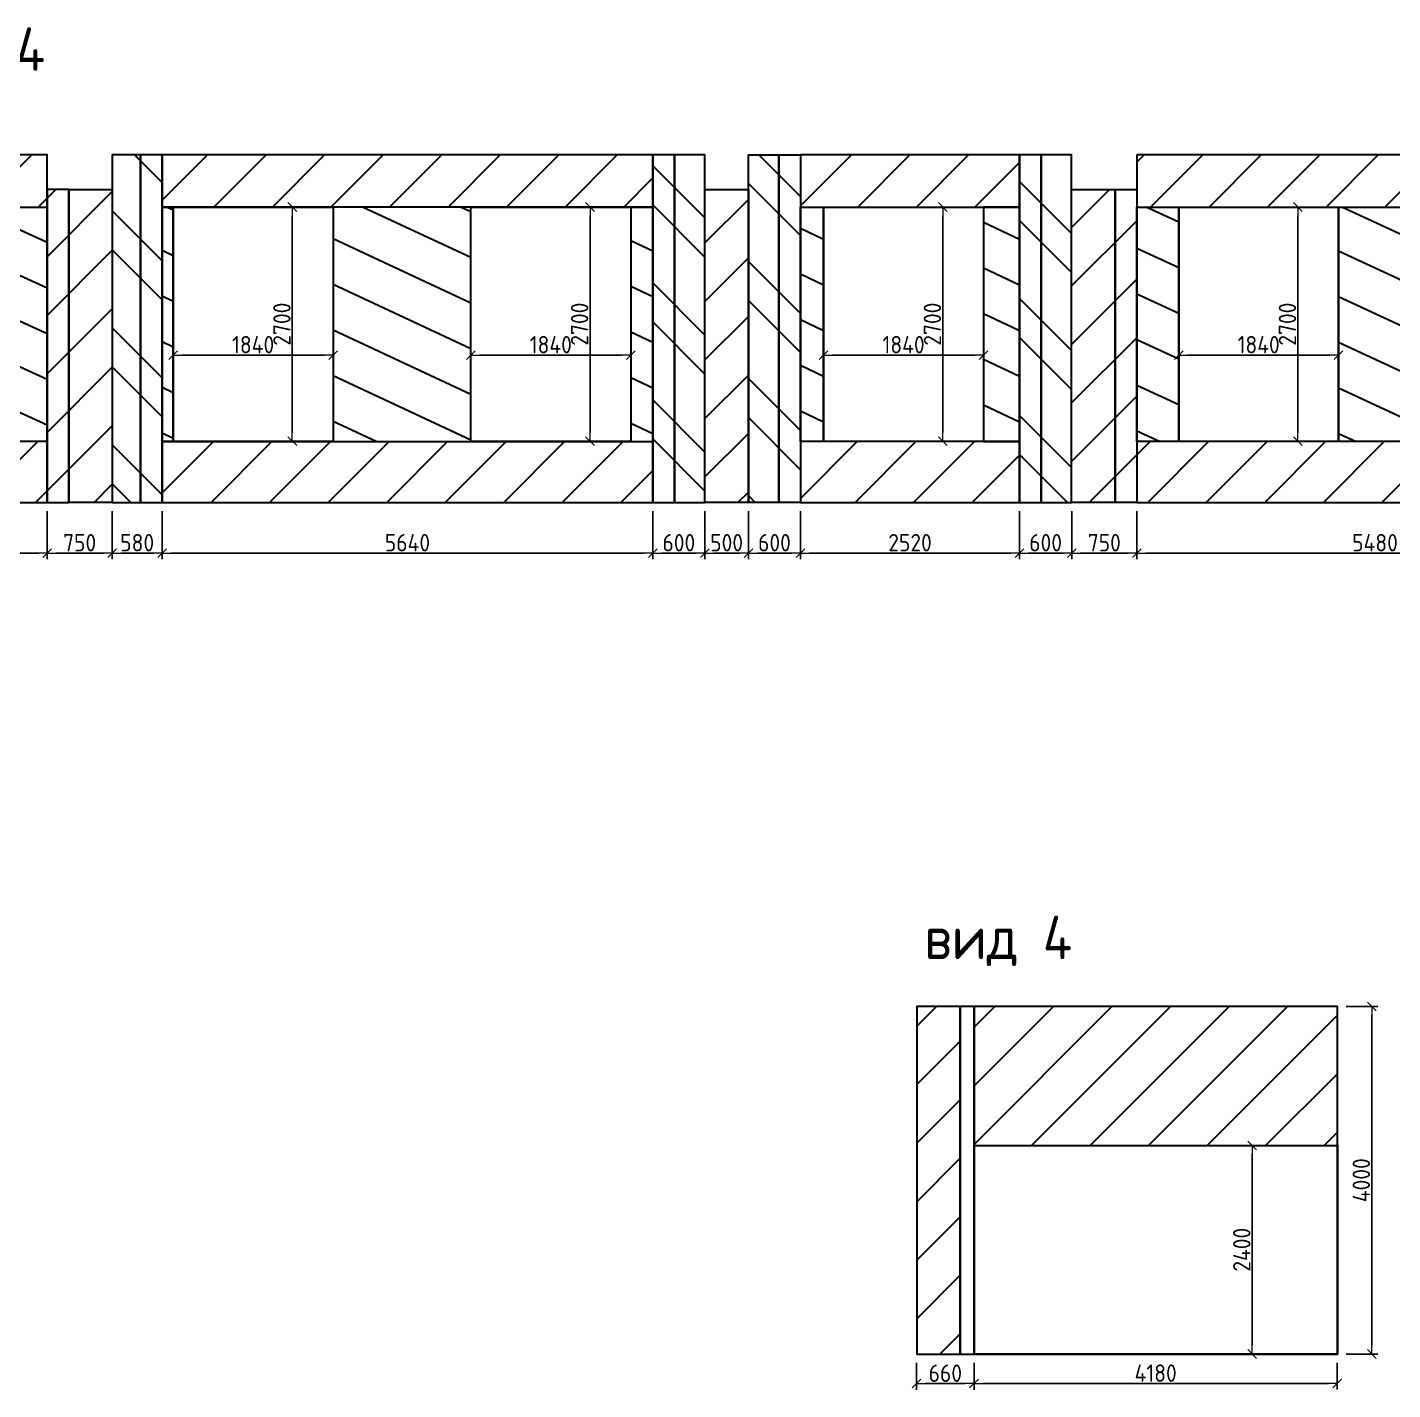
# Model space of a CAD drawing. Header units: millimetres. Extents: x -213536 to 1564669, y 70501 to 942238.
# Drawn here: x -38022 to -22313, y 116874 to 132552 of the extents above; entities that cross this region are included whole.
import ezdxf

# ---------------------------------------------------------------- set-up
doc = ezdxf.new("R2010")
doc.units = ezdxf.units.MM
doc.layers.add('1) мет уголки', color=6, linetype='Continuous')
doc.layers.add('1) серпянка', color=2, linetype='Continuous')
doc.layers.add('Основные линии', color=7, linetype='Continuous', lineweight=30)
doc.layers.add('Размеры', color=7, linetype='Continuous', lineweight=15)
doc.styles.add('СПДС', font='isocpeur.ttf', dxfattribs={"width": 0.9})
doc.dimstyles.new('Размера А3', dxfattribs={"dimtxt": 200, "dimasz": 100, "dimexe": 70, "dimexo": 100, "dimgap": 20, "dimtad": 1, "dimdec": 0, "dimrnd": 10, "dimzin": 0, "dimdsep": 46, "dimtxsty": 'СПДС', "dimblk": 'ARROWHEAD_6', "dimcen": 1, "dimclrd": 256, "dimclre": 256, "dimclrt": 256, "dimazin": 0, "dimtfac": 1, "dimtdec": 0, "dimtmove": 2, "dimatfit": 3, "dimfxl": 1, "dimtolj": 1, "dimtzin": 0, "dimarcsym": 0})

# ---------------------------------------------------------------- blocks, each defined once
blk = doc.blocks.new('ARROWHEAD_6')
at = {"color": 0, "linetype": 'Continuous'}
for p, q in [((0, 0), (-1, 0)), ((-0.5, -0.5), (0.5, 0.5))]:
    blk.add_line(p, q, dxfattribs=at)
blk = doc.blocks.new('*D813')
at = {"layer": 'Defpoints', "color": 0, "lineweight": 30, "transparency": 16777216}
for p in [(-34504, 128780), (-36344, 128311), (-34504, 128311)]:
    blk.add_point(p, dxfattribs=at)
at = {"layer": 'Размеры', "lineweight": -2, "transparency": 16777216}
for p, q in [((-36344, 128411), (-36344, 128850)), ((-34504, 128411), (-34504, 128850)), ((-36244, 128780), (-34604, 128780))]:
    blk.add_line(p, q, dxfattribs=at)
at = {"layer": 'Размеры', "lineweight": -2, "transparency": 16777216, "xscale": 100, "yscale": 100, "zscale": 100, "rotation": 180}
blk.add_blockref('ARROWHEAD_6', (-36344, 128780), dxfattribs=at)
at = {"layer": 'Размеры', "lineweight": -2, "transparency": 16777216, "xscale": 100, "yscale": 100, "zscale": 100}
blk.add_blockref('ARROWHEAD_6', (-34504, 128780), dxfattribs=at)
at = {"layer": 'Размеры', "lineweight": 25, "transparency": 16777216, "insert": (-35424, 128900), "char_height": 200, "attachment_point": 5, "style": 'СПДС'}
blk.add_mtext('\\A1;1840', dxfattribs=at)
blk = doc.blocks.new('*D812')
at = {"layer": 'Defpoints', "color": 0, "lineweight": 30, "transparency": 16777216}
for p in [(-34973, 130484), (-34504, 130484), (-34504, 127788)]:
    blk.add_point(p, dxfattribs=at)
at = {"layer": 'Размеры', "lineweight": -2, "transparency": 16777216}
for p, q in [((-34604, 130484), (-35043, 130484)), ((-34973, 127888), (-34973, 130384)), ((-34604, 127788), (-35043, 127788))]:
    blk.add_line(p, q, dxfattribs=at)
at = {"layer": 'Размеры', "lineweight": -2, "transparency": 16777216, "xscale": 100, "yscale": 100, "zscale": 100}
for p, rotation in [((-34973, 130484), 90), ((-34973, 127788), 270)]:
    blk.add_blockref('ARROWHEAD_6', p, dxfattribs=dict(at, rotation=rotation))
at = {"layer": 'Размеры', "lineweight": 25, "transparency": 16777216, "insert": (-35093, 129136), "char_height": 200, "attachment_point": 5, "rotation": 90, "style": 'СПДС'}
blk.add_mtext('\\A1;2700', dxfattribs=at)
blk = doc.blocks.new('*D815')
at = {"layer": 'Defpoints', "color": 0, "lineweight": 30, "transparency": 16777216}
for p in [(-31079, 128780), (-32919, 128311), (-31079, 128311)]:
    blk.add_point(p, dxfattribs=at)
at = {"layer": 'Размеры', "lineweight": -2, "transparency": 16777216}
for p, q in [((-32919, 128411), (-32919, 128850)), ((-31079, 128411), (-31079, 128850)), ((-32819, 128780), (-31179, 128780))]:
    blk.add_line(p, q, dxfattribs=at)
at = {"layer": 'Размеры', "lineweight": -2, "transparency": 16777216, "xscale": 100, "yscale": 100, "zscale": 100, "rotation": 180}
blk.add_blockref('ARROWHEAD_6', (-32919, 128780), dxfattribs=at)
at = {"layer": 'Размеры', "lineweight": -2, "transparency": 16777216, "xscale": 100, "yscale": 100, "zscale": 100}
blk.add_blockref('ARROWHEAD_6', (-31079, 128780), dxfattribs=at)
at = {"layer": 'Размеры', "lineweight": 25, "transparency": 16777216, "insert": (-31999, 128900), "char_height": 200, "attachment_point": 5, "style": 'СПДС'}
blk.add_mtext('\\A1;1840', dxfattribs=at)
blk = doc.blocks.new('*D814')
at = {"layer": 'Defpoints', "color": 0, "lineweight": 30, "transparency": 16777216}
for p in [(-31548, 130484), (-31079, 130484), (-31079, 127788)]:
    blk.add_point(p, dxfattribs=at)
at = {"layer": 'Размеры', "lineweight": -2, "transparency": 16777216}
for p, q in [((-31179, 130484), (-31618, 130484)), ((-31548, 127888), (-31548, 130384)), ((-31179, 127788), (-31618, 127788))]:
    blk.add_line(p, q, dxfattribs=at)
at = {"layer": 'Размеры', "lineweight": -2, "transparency": 16777216, "xscale": 100, "yscale": 100, "zscale": 100}
for p, rotation in [((-31548, 130484), 90), ((-31548, 127788), 270)]:
    blk.add_blockref('ARROWHEAD_6', p, dxfattribs=dict(at, rotation=rotation))
at = {"layer": 'Размеры', "lineweight": 25, "transparency": 16777216, "insert": (-31668, 129136), "char_height": 200, "attachment_point": 5, "rotation": 90, "style": 'СПДС'}
blk.add_mtext('\\A1;2700', dxfattribs=at)
blk = doc.blocks.new('*D817')
at = {"layer": 'Defpoints', "color": 0, "lineweight": 30, "transparency": 16777216}
for p in [(-27020, 128780), (-28860, 128311), (-27020, 128311)]:
    blk.add_point(p, dxfattribs=at)
at = {"layer": 'Размеры', "lineweight": -2, "transparency": 16777216}
for p, q in [((-28860, 128411), (-28860, 128850)), ((-27020, 128411), (-27020, 128850)), ((-28760, 128780), (-27120, 128780))]:
    blk.add_line(p, q, dxfattribs=at)
at = {"layer": 'Размеры', "lineweight": -2, "transparency": 16777216, "xscale": 100, "yscale": 100, "zscale": 100, "rotation": 180}
blk.add_blockref('ARROWHEAD_6', (-28860, 128780), dxfattribs=at)
at = {"layer": 'Размеры', "lineweight": -2, "transparency": 16777216, "xscale": 100, "yscale": 100, "zscale": 100}
blk.add_blockref('ARROWHEAD_6', (-27020, 128780), dxfattribs=at)
at = {"layer": 'Размеры', "lineweight": 25, "transparency": 16777216, "insert": (-27940, 128900), "char_height": 200, "attachment_point": 5, "style": 'СПДС'}
blk.add_mtext('\\A1;1840', dxfattribs=at)
blk = doc.blocks.new('*D816')
at = {"layer": 'Defpoints', "color": 0, "lineweight": 30, "transparency": 16777216}
for p in [(-27488, 130484), (-27020, 130484), (-27020, 127788)]:
    blk.add_point(p, dxfattribs=at)
at = {"layer": 'Размеры', "lineweight": -2, "transparency": 16777216}
for p, q in [((-27120, 130484), (-27558, 130484)), ((-27488, 127888), (-27488, 130384)), ((-27120, 127788), (-27558, 127788))]:
    blk.add_line(p, q, dxfattribs=at)
at = {"layer": 'Размеры', "lineweight": -2, "transparency": 16777216, "xscale": 100, "yscale": 100, "zscale": 100}
for p, rotation in [((-27488, 130484), 90), ((-27488, 127788), 270)]:
    blk.add_blockref('ARROWHEAD_6', p, dxfattribs=dict(at, rotation=rotation))
at = {"layer": 'Размеры', "lineweight": 25, "transparency": 16777216, "insert": (-27608, 129136), "char_height": 200, "attachment_point": 5, "rotation": 90, "style": 'СПДС'}
blk.add_mtext('\\A1;2700', dxfattribs=at)
blk = doc.blocks.new('*D819')
at = {"layer": 'Defpoints', "color": 0, "lineweight": 30, "transparency": 16777216}
for p in [(-22935, 128780), (-24775, 128311), (-22935, 128311)]:
    blk.add_point(p, dxfattribs=at)
at = {"layer": 'Размеры', "lineweight": -2, "transparency": 16777216}
for p, q in [((-24775, 128411), (-24775, 128850)), ((-22935, 128411), (-22935, 128850)), ((-24675, 128780), (-23035, 128780))]:
    blk.add_line(p, q, dxfattribs=at)
at = {"layer": 'Размеры', "lineweight": -2, "transparency": 16777216, "xscale": 100, "yscale": 100, "zscale": 100, "rotation": 180}
blk.add_blockref('ARROWHEAD_6', (-24775, 128780), dxfattribs=at)
at = {"layer": 'Размеры', "lineweight": -2, "transparency": 16777216, "xscale": 100, "yscale": 100, "zscale": 100}
blk.add_blockref('ARROWHEAD_6', (-22935, 128780), dxfattribs=at)
at = {"layer": 'Размеры', "lineweight": 25, "transparency": 16777216, "insert": (-23855, 128900), "char_height": 200, "attachment_point": 5, "style": 'СПДС'}
blk.add_mtext('\\A1;1840', dxfattribs=at)
blk = doc.blocks.new('*D818')
at = {"layer": 'Defpoints', "color": 0, "lineweight": 30, "transparency": 16777216}
for p in [(-23404, 130484), (-22935, 130484), (-22935, 127788)]:
    blk.add_point(p, dxfattribs=at)
at = {"layer": 'Размеры', "lineweight": -2, "transparency": 16777216}
for p, q in [((-23035, 130484), (-23474, 130484)), ((-23404, 127888), (-23404, 130384)), ((-23035, 127788), (-23474, 127788))]:
    blk.add_line(p, q, dxfattribs=at)
at = {"layer": 'Размеры', "lineweight": -2, "transparency": 16777216, "xscale": 100, "yscale": 100, "zscale": 100}
for p, rotation in [((-23404, 130484), 90), ((-23404, 127788), 270)]:
    blk.add_blockref('ARROWHEAD_6', p, dxfattribs=dict(at, rotation=rotation))
at = {"layer": 'Размеры', "lineweight": 25, "transparency": 16777216, "insert": (-23524, 129136), "char_height": 200, "attachment_point": 5, "rotation": 90, "style": 'СПДС'}
blk.add_mtext('\\A1;2700', dxfattribs=at)
blk = doc.blocks.new('*D882')
at = {"layer": 'Defpoints', "color": 0, "lineweight": 30, "transparency": 16777216}
for p in [(-39995, 127084), (-37795, 127084), (-37795, 126501)]:
    blk.add_point(p, dxfattribs=at)
at = {"layer": 'Размеры', "lineweight": -2, "transparency": 16777216}
for p, q in [((-39995, 126984), (-39995, 126431)), ((-37795, 126984), (-37795, 126431)), ((-39895, 126501), (-37895, 126501))]:
    blk.add_line(p, q, dxfattribs=at)
at = {"layer": 'Размеры', "lineweight": -2, "transparency": 16777216, "xscale": 100, "yscale": 100, "zscale": 100, "rotation": 180}
blk.add_blockref('ARROWHEAD_6', (-39995, 126501), dxfattribs=at)
at = {"layer": 'Размеры', "lineweight": -2, "transparency": 16777216, "xscale": 100, "yscale": 100, "zscale": 100}
blk.add_blockref('ARROWHEAD_6', (-37795, 126501), dxfattribs=at)
at = {"layer": 'Размеры', "lineweight": 25, "transparency": 16777216, "insert": (-38895, 126621), "char_height": 200, "attachment_point": 5, "style": 'СПДС'}
blk.add_mtext('\\A1;2200', dxfattribs=at)
blk = doc.blocks.new('*D883')
at = {"layer": 'Defpoints', "color": 0, "lineweight": 30, "transparency": 16777216}
for p in [(-37795, 127084), (-37045, 127084), (-37045, 126501)]:
    blk.add_point(p, dxfattribs=at)
at = {"layer": 'Размеры', "lineweight": -2, "transparency": 16777216}
for p, q in [((-37795, 126984), (-37795, 126431)), ((-37045, 126984), (-37045, 126431)), ((-37695, 126501), (-37145, 126501))]:
    blk.add_line(p, q, dxfattribs=at)
at = {"layer": 'Размеры', "lineweight": -2, "transparency": 16777216, "xscale": 100, "yscale": 100, "zscale": 100, "rotation": 180}
blk.add_blockref('ARROWHEAD_6', (-37795, 126501), dxfattribs=at)
at = {"layer": 'Размеры', "lineweight": -2, "transparency": 16777216, "xscale": 100, "yscale": 100, "zscale": 100}
blk.add_blockref('ARROWHEAD_6', (-37045, 126501), dxfattribs=at)
at = {"layer": 'Размеры', "lineweight": 25, "transparency": 16777216, "insert": (-37420, 126621), "char_height": 200, "attachment_point": 5, "style": 'СПДС'}
blk.add_mtext('\\A1;750', dxfattribs=at)
blk = doc.blocks.new('*D884')
at = {"layer": 'Defpoints', "color": 0, "lineweight": 30, "transparency": 16777216}
for p in [(-37045, 127084), (-36470, 127084), (-36470, 126501)]:
    blk.add_point(p, dxfattribs=at)
at = {"layer": 'Размеры', "lineweight": -2, "transparency": 16777216}
for p, q in [((-37045, 126984), (-37045, 126431)), ((-36470, 126984), (-36470, 126431)), ((-36945, 126501), (-36570, 126501))]:
    blk.add_line(p, q, dxfattribs=at)
at = {"layer": 'Размеры', "lineweight": -2, "transparency": 16777216, "xscale": 100, "yscale": 100, "zscale": 100, "rotation": 180}
blk.add_blockref('ARROWHEAD_6', (-37045, 126501), dxfattribs=at)
at = {"layer": 'Размеры', "lineweight": -2, "transparency": 16777216, "xscale": 100, "yscale": 100, "zscale": 100}
blk.add_blockref('ARROWHEAD_6', (-36470, 126501), dxfattribs=at)
at = {"layer": 'Размеры', "lineweight": 25, "transparency": 16777216, "insert": (-36758, 126621), "char_height": 200, "attachment_point": 5, "style": 'СПДС'}
blk.add_mtext('\\A1;580', dxfattribs=at)
blk = doc.blocks.new('*D885')
at = {"layer": 'Defpoints', "color": 0, "lineweight": 30, "transparency": 16777216}
for p in [(-36470, 127084), (-30826, 127084), (-30826, 126501)]:
    blk.add_point(p, dxfattribs=at)
at = {"layer": 'Размеры', "lineweight": -2, "transparency": 16777216}
for p, q in [((-36470, 126984), (-36470, 126431)), ((-30826, 126984), (-30826, 126431)), ((-36370, 126501), (-30926, 126501))]:
    blk.add_line(p, q, dxfattribs=at)
at = {"layer": 'Размеры', "lineweight": -2, "transparency": 16777216, "xscale": 100, "yscale": 100, "zscale": 100, "rotation": 180}
blk.add_blockref('ARROWHEAD_6', (-36470, 126501), dxfattribs=at)
at = {"layer": 'Размеры', "lineweight": -2, "transparency": 16777216, "xscale": 100, "yscale": 100, "zscale": 100}
blk.add_blockref('ARROWHEAD_6', (-30826, 126501), dxfattribs=at)
at = {"layer": 'Размеры', "lineweight": 25, "transparency": 16777216, "insert": (-33648, 126621), "char_height": 200, "attachment_point": 5, "style": 'СПДС'}
blk.add_mtext('\\A1;5640', dxfattribs=at)
blk = doc.blocks.new('*D886')
at = {"layer": 'Defpoints', "color": 0, "lineweight": 30, "transparency": 16777216}
for p in [(-30826, 127084), (-30226, 127084), (-30226, 126501)]:
    blk.add_point(p, dxfattribs=at)
at = {"layer": 'Размеры', "lineweight": -2, "transparency": 16777216}
for p, q in [((-30826, 126984), (-30826, 126431)), ((-30226, 126984), (-30226, 126431)), ((-30726, 126501), (-30326, 126501))]:
    blk.add_line(p, q, dxfattribs=at)
at = {"layer": 'Размеры', "lineweight": -2, "transparency": 16777216, "xscale": 100, "yscale": 100, "zscale": 100, "rotation": 180}
blk.add_blockref('ARROWHEAD_6', (-30826, 126501), dxfattribs=at)
at = {"layer": 'Размеры', "lineweight": -2, "transparency": 16777216, "xscale": 100, "yscale": 100, "zscale": 100}
blk.add_blockref('ARROWHEAD_6', (-30226, 126501), dxfattribs=at)
at = {"layer": 'Размеры', "lineweight": 25, "transparency": 16777216, "insert": (-30526, 126621), "char_height": 200, "attachment_point": 5, "style": 'СПДС'}
blk.add_mtext('\\A1;600', dxfattribs=at)
blk = doc.blocks.new('*D887')
at = {"layer": 'Defpoints', "color": 0, "lineweight": 30, "transparency": 16777216}
for p in [(-30226, 127084), (-29726, 127084), (-29726, 126501)]:
    blk.add_point(p, dxfattribs=at)
at = {"layer": 'Размеры', "lineweight": -2, "transparency": 16777216}
for p, q in [((-30226, 126984), (-30226, 126431)), ((-29726, 126984), (-29726, 126431)), ((-30126, 126501), (-29826, 126501))]:
    blk.add_line(p, q, dxfattribs=at)
at = {"layer": 'Размеры', "lineweight": -2, "transparency": 16777216, "xscale": 100, "yscale": 100, "zscale": 100, "rotation": 180}
blk.add_blockref('ARROWHEAD_6', (-30226, 126501), dxfattribs=at)
at = {"layer": 'Размеры', "lineweight": -2, "transparency": 16777216, "xscale": 100, "yscale": 100, "zscale": 100}
blk.add_blockref('ARROWHEAD_6', (-29726, 126501), dxfattribs=at)
at = {"layer": 'Размеры', "lineweight": 25, "transparency": 16777216, "insert": (-29976, 126621), "char_height": 200, "attachment_point": 5, "style": 'СПДС'}
blk.add_mtext('\\A1;500', dxfattribs=at)
blk = doc.blocks.new('*D888')
at = {"layer": 'Defpoints', "color": 0, "lineweight": 30, "transparency": 16777216}
for p in [(-29726, 127084), (-29126, 127084), (-29126, 126501)]:
    blk.add_point(p, dxfattribs=at)
at = {"layer": 'Размеры', "lineweight": -2, "transparency": 16777216}
for p, q in [((-29726, 126984), (-29726, 126431)), ((-29126, 126984), (-29126, 126431)), ((-29626, 126501), (-29226, 126501))]:
    blk.add_line(p, q, dxfattribs=at)
at = {"layer": 'Размеры', "lineweight": -2, "transparency": 16777216, "xscale": 100, "yscale": 100, "zscale": 100, "rotation": 180}
blk.add_blockref('ARROWHEAD_6', (-29726, 126501), dxfattribs=at)
at = {"layer": 'Размеры', "lineweight": -2, "transparency": 16777216, "xscale": 100, "yscale": 100, "zscale": 100}
blk.add_blockref('ARROWHEAD_6', (-29126, 126501), dxfattribs=at)
at = {"layer": 'Размеры', "lineweight": 25, "transparency": 16777216, "insert": (-29426, 126621), "char_height": 200, "attachment_point": 5, "style": 'СПДС'}
blk.add_mtext('\\A1;600', dxfattribs=at)
blk = doc.blocks.new('*D889')
at = {"layer": 'Defpoints', "color": 0, "lineweight": 30, "transparency": 16777216}
for p in [(-29126, 127084), (-26606, 127084), (-26606, 126501)]:
    blk.add_point(p, dxfattribs=at)
at = {"layer": 'Размеры', "lineweight": -2, "transparency": 16777216}
for p, q in [((-29126, 126984), (-29126, 126431)), ((-26606, 126984), (-26606, 126431)), ((-29026, 126501), (-26706, 126501))]:
    blk.add_line(p, q, dxfattribs=at)
at = {"layer": 'Размеры', "lineweight": -2, "transparency": 16777216, "xscale": 100, "yscale": 100, "zscale": 100, "rotation": 180}
blk.add_blockref('ARROWHEAD_6', (-29126, 126501), dxfattribs=at)
at = {"layer": 'Размеры', "lineweight": -2, "transparency": 16777216, "xscale": 100, "yscale": 100, "zscale": 100}
blk.add_blockref('ARROWHEAD_6', (-26606, 126501), dxfattribs=at)
at = {"layer": 'Размеры', "lineweight": 25, "transparency": 16777216, "insert": (-27866, 126621), "char_height": 200, "attachment_point": 5, "style": 'СПДС'}
blk.add_mtext('\\A1;2520', dxfattribs=at)
blk = doc.blocks.new('*D890')
at = {"layer": 'Defpoints', "color": 0, "lineweight": 30, "transparency": 16777216}
for p in [(-26606, 127084), (-26006, 127084), (-26006, 126501)]:
    blk.add_point(p, dxfattribs=at)
at = {"layer": 'Размеры', "lineweight": -2, "transparency": 16777216}
for p, q in [((-26606, 126984), (-26606, 126431)), ((-26006, 126984), (-26006, 126431)), ((-26506, 126501), (-26106, 126501))]:
    blk.add_line(p, q, dxfattribs=at)
at = {"layer": 'Размеры', "lineweight": -2, "transparency": 16777216, "xscale": 100, "yscale": 100, "zscale": 100, "rotation": 180}
blk.add_blockref('ARROWHEAD_6', (-26606, 126501), dxfattribs=at)
at = {"layer": 'Размеры', "lineweight": -2, "transparency": 16777216, "xscale": 100, "yscale": 100, "zscale": 100}
blk.add_blockref('ARROWHEAD_6', (-26006, 126501), dxfattribs=at)
at = {"layer": 'Размеры', "lineweight": 25, "transparency": 16777216, "insert": (-26306, 126621), "char_height": 200, "attachment_point": 5, "style": 'СПДС'}
blk.add_mtext('\\A1;600', dxfattribs=at)
blk = doc.blocks.new('*D891')
at = {"layer": 'Defpoints', "color": 0, "lineweight": 30, "transparency": 16777216}
for p in [(-26006, 127084), (-25256, 127084), (-25256, 126501)]:
    blk.add_point(p, dxfattribs=at)
at = {"layer": 'Размеры', "lineweight": -2, "transparency": 16777216}
for p, q in [((-26006, 126984), (-26006, 126431)), ((-25256, 126984), (-25256, 126431)), ((-25906, 126501), (-25356, 126501))]:
    blk.add_line(p, q, dxfattribs=at)
at = {"layer": 'Размеры', "lineweight": -2, "transparency": 16777216, "xscale": 100, "yscale": 100, "zscale": 100, "rotation": 180}
blk.add_blockref('ARROWHEAD_6', (-26006, 126501), dxfattribs=at)
at = {"layer": 'Размеры', "lineweight": -2, "transparency": 16777216, "xscale": 100, "yscale": 100, "zscale": 100}
blk.add_blockref('ARROWHEAD_6', (-25256, 126501), dxfattribs=at)
at = {"layer": 'Размеры', "lineweight": 25, "transparency": 16777216, "insert": (-25631, 126621), "char_height": 200, "attachment_point": 5, "style": 'СПДС'}
blk.add_mtext('\\A1;750', dxfattribs=at)
blk = doc.blocks.new('*D892')
at = {"layer": 'Defpoints', "color": 0, "lineweight": 30, "transparency": 16777216}
for p in [(-25256, 127084), (-19776, 127084), (-19776, 126501)]:
    blk.add_point(p, dxfattribs=at)
at = {"layer": 'Размеры', "lineweight": -2, "transparency": 16777216}
for p, q in [((-25256, 126984), (-25256, 126431)), ((-19776, 126984), (-19776, 126431)), ((-25156, 126501), (-19876, 126501))]:
    blk.add_line(p, q, dxfattribs=at)
at = {"layer": 'Размеры', "lineweight": -2, "transparency": 16777216, "xscale": 100, "yscale": 100, "zscale": 100, "rotation": 180}
blk.add_blockref('ARROWHEAD_6', (-25256, 126501), dxfattribs=at)
at = {"layer": 'Размеры', "lineweight": -2, "transparency": 16777216, "xscale": 100, "yscale": 100, "zscale": 100}
blk.add_blockref('ARROWHEAD_6', (-19776, 126501), dxfattribs=at)
at = {"layer": 'Размеры', "lineweight": 25, "transparency": 16777216, "insert": (-22516, 126621), "char_height": 200, "attachment_point": 5, "style": 'СПДС'}
blk.add_mtext('\\A1;5480', dxfattribs=at)
blk = doc.blocks.new('*D979')
at = {"layer": 'Defpoints', "color": 0, "lineweight": 30, "transparency": 16777216}
for p in [(-27790, 117285), (-27130, 117285), (-27130, 116944)]:
    blk.add_point(p, dxfattribs=at)
at = {"layer": 'Размеры', "lineweight": -2, "transparency": 16777216}
for p, q in [((-27790, 117185), (-27790, 116874)), ((-27130, 117185), (-27130, 116874)), ((-27690, 116944), (-27230, 116944))]:
    blk.add_line(p, q, dxfattribs=at)
at = {"layer": 'Размеры', "lineweight": -2, "transparency": 16777216, "xscale": 100, "yscale": 100, "zscale": 100, "rotation": 180}
blk.add_blockref('ARROWHEAD_6', (-27790, 116944), dxfattribs=at)
at = {"layer": 'Размеры', "lineweight": -2, "transparency": 16777216, "xscale": 100, "yscale": 100, "zscale": 100}
blk.add_blockref('ARROWHEAD_6', (-27130, 116944), dxfattribs=at)
at = {"layer": 'Размеры', "lineweight": 25, "transparency": 16777216, "insert": (-27460, 117064), "char_height": 200, "attachment_point": 5, "style": 'СПДС'}
blk.add_mtext('\\A1;660', dxfattribs=at)
blk = doc.blocks.new('*D980')
at = {"layer": 'Defpoints', "color": 0, "lineweight": 30, "transparency": 16777216}
for p in [(-27130, 117285), (-22950, 117285), (-27130, 116945)]:
    blk.add_point(p, dxfattribs=at)
at = {"layer": 'Размеры', "lineweight": -2, "transparency": 16777216}
for p, q in [((-27130, 117185), (-27130, 116875)), ((-22950, 117185), (-22950, 116875)), ((-23050, 116945), (-27030, 116945))]:
    blk.add_line(p, q, dxfattribs=at)
at = {"layer": 'Размеры', "lineweight": -2, "transparency": 16777216, "xscale": 100, "yscale": 100, "zscale": 100, "rotation": 180}
blk.add_blockref('ARROWHEAD_6', (-27130, 116945), dxfattribs=at)
at = {"layer": 'Размеры', "lineweight": -2, "transparency": 16777216, "xscale": 100, "yscale": 100, "zscale": 100}
blk.add_blockref('ARROWHEAD_6', (-22950, 116945), dxfattribs=at)
at = {"layer": 'Размеры', "lineweight": 25, "transparency": 16777216, "insert": (-25040, 117065), "char_height": 200, "attachment_point": 5, "style": 'СПДС'}
blk.add_mtext('\\A1;4180', dxfattribs=at)
blk = doc.blocks.new('*D981')
at = {"layer": 'Defpoints', "color": 0, "lineweight": 30, "transparency": 16777216}
for p in [(-22950, 119685), (-23929, 117285), (-22950, 117285)]:
    blk.add_point(p, dxfattribs=at)
at = {"layer": 'Размеры', "lineweight": -2, "transparency": 16777216}
for p, q in [((-23050, 119685), (-23999, 119685)), ((-23929, 119585), (-23929, 117385)), ((-23050, 117285), (-23999, 117285))]:
    blk.add_line(p, q, dxfattribs=at)
at = {"layer": 'Размеры', "lineweight": -2, "transparency": 16777216, "xscale": 100, "yscale": 100, "zscale": 100}
for p, rotation in [((-23929, 119685), 90), ((-23929, 117285), 270)]:
    blk.add_blockref('ARROWHEAD_6', p, dxfattribs=dict(at, rotation=rotation))
at = {"layer": 'Размеры', "lineweight": 25, "transparency": 16777216, "insert": (-24049, 118485), "char_height": 200, "attachment_point": 5, "rotation": 90, "style": 'СПДС'}
blk.add_mtext('\\A1;2400', dxfattribs=at)
blk = doc.blocks.new('*D982')
at = {"layer": 'Defpoints', "color": 0, "lineweight": 30, "transparency": 16777216}
for p in [(-22950, 121285), (-22554, 121285), (-22950, 117285)]:
    blk.add_point(p, dxfattribs=at)
at = {"layer": 'Размеры', "lineweight": -2, "transparency": 16777216}
for p, q in [((-22850, 121285), (-22484, 121285)), ((-22554, 117385), (-22554, 121185)), ((-22850, 117285), (-22484, 117285))]:
    blk.add_line(p, q, dxfattribs=at)
at = {"layer": 'Размеры', "lineweight": -2, "transparency": 16777216, "xscale": 100, "yscale": 100, "zscale": 100}
for p, rotation in [((-22554, 121285), 90), ((-22554, 117285), 270)]:
    blk.add_blockref('ARROWHEAD_6', p, dxfattribs=dict(at, rotation=rotation))
at = {"layer": 'Размеры', "lineweight": 25, "transparency": 16777216, "insert": (-22674, 119285), "char_height": 200, "attachment_point": 5, "rotation": 90, "style": 'СПДС'}
blk.add_mtext('\\A1;4000', dxfattribs=at)

msp = doc.modelspace()

# ---------------------------------------------------------------- hatches: boundary and pattern name
at = {"lineweight": 30}
h = msp.add_hatch(dxfattribs=at)
h.set_pattern_fill('ANSI31', color=2, scale=150)
h.paths.add_polyline_path([(-75066.1, 131074.2), (-81970.5, 131074.2), (-81970.5, 127074.2), (-75066.1, 127074.2)])
h.paths.add_polyline_path([(-71555.5, 130684), (-71855.5, 130684), (-71855.5, 127084), (-71555.5, 127084)])
h.paths.add_polyline_path([(-67665.5, 130684), (-67965.5, 130684), (-67965.5, 127084), (-67665.5, 127084)])
h.paths.add_polyline_path([(-49980.4, 130684), (-50310.7, 130684), (-50310.7, 127084), (-49980.4, 127084)])
h.paths.add_polyline_path([(-49565.4, 130684), (-49980.4, 130684), (-49980.4, 127084), (-49565.4, 127084)])
h.paths.add_polyline_path([(-37795.4, 131084), (-39995.4, 131084), (-39995.4, 130484), (-37795.4, 130484), (-37795.4, 130684)])
h.paths.add_polyline_path([(-37795.4, 127784), (-39995.4, 127784), (-39995.4, 127084), (-37795.4, 127084)])
h.paths.add_polyline_path([(-37545.4, 130684), (-37795.4, 130684), (-37795.4, 130484), (-37795.4, 127784), (-37795.4, 127084), (-37545.4, 127084)])
h.paths.add_polyline_path([(-37045.4, 130684), (-37545.4, 130684), (-37545.4, 127084), (-37045.4, 127084)])
h.paths.add_polyline_path([(-30826.4, 131084), (-36470.4, 131084), (-36470.4, 130484), (-30826.4, 130484)])
h.paths.add_polyline_path([(-30826.4, 127784), (-36470.4, 127784), (-36470.4, 127084), (-30826.4, 127084)])
h.paths.add_polyline_path([(-29726.4, 130684), (-30226.4, 130684), (-30226.4, 127084), (-29726.4, 127084)])
h.paths.add_polyline_path([(-26606.4, 127784), (-29126.4, 127784), (-29126.4, 127084), (-26606.4, 127084)])
h.paths.add_polyline_path([(-26606.4, 131084), (-29126.4, 131084), (-29126.4, 130484), (-26606.4, 130484)])
h.paths.add_polyline_path([(-25506.4, 130684), (-26006.4, 130684), (-26006.4, 127084), (-25506.4, 127084)])
h.paths.add_polyline_path([(-25256.4, 130684), (-25506.4, 130684), (-25506.4, 127084), (-25256.4, 127084)])
h.paths.add_polyline_path([(-19776.4, 127784), (-25256.4, 127784), (-25256.4, 127084), (-19776.4, 127084)])
h.paths.add_polyline_path([(-19776.4, 131084), (-25256.4, 131084), (-25256.4, 130484), (-19776.4, 130484), (-19776.4, 130684)])
h.paths.add_polyline_path([(-19526.4, 130684), (-19776.4, 130684), (-19776.4, 127084), (-19526.4, 127084)])
h.paths.add_polyline_path([(-19026.4, 130684), (-19526.4, 130684), (-19526.4, 127084), (-19026.4, 127084)])
h.paths.add_polyline_path([(-15921.1, 127784), (-18426.4, 127784), (-18426.4, 127084), (-15921.1, 127084)])
h.paths.add_polyline_path([(-15921.1, 131084), (-18426.4, 131084), (-18426.4, 130484), (-15921.1, 130484)])
h.paths.add_polyline_path([(-14821.1, 130684), (-15321.1, 130684), (-15321.1, 127084), (-14821.1, 127084)])
h.paths.add_polyline_path([(-14571.1, 130684), (-14821.1, 130684), (-14821.1, 127084), (-14571.1, 127084)])
h.paths.add_polyline_path([(-12071.1, 131084), (-14571.1, 131084), (-14571.1, 130484), (-12071.1, 130484)])
h.paths.add_polyline_path([(-12071.1, 127784), (-14571.1, 127784), (-14571.1, 127084), (-12071.1, 127084)])
h = msp.add_hatch(dxfattribs=at)
h.set_pattern_fill('ANSI31', color=4, scale=150, angle=110)
h.paths.add_polyline_path([(-37795.4, 130484), (-38155.4, 130484), (-38155.4, 127784), (-37795.4, 127784)])
h.paths.add_polyline_path([(-36344.2, 130484), (-36470.4, 130484), (-36470.4, 127784), (-36344.2, 127784)])
h.paths.add_polyline_path([(-32919, 130484), (-34504.2, 130484), (-34504.2, 127784), (-32919, 127784)])
h.paths.add_polyline_path([(-30826.4, 130484), (-31079, 130484), (-31079, 127784), (-30826.4, 127784)])
h.paths.add_polyline_path([(-28859.8, 130484), (-29126.4, 130484), (-29126.4, 127784), (-28859.8, 127784)])
h.paths.add_polyline_path([(-26606.4, 130484), (-27019.8, 130484), (-27019.8, 127784), (-26606.4, 127784)])
h.paths.add_polyline_path([(-24775.3, 130484), (-25256.4, 130484), (-25256.4, 127784), (-24775.3, 127784)])
h.paths.add_polyline_path([(-22091.9, 130484), (-22935.3, 130484), (-22935.3, 127784), (-22091.9, 127784)])
h.paths.add_polyline_path([(-19776.4, 130484), (-20251.9, 130484), (-20251.9, 127784), (-19776.4, 127784)])
h.paths.add_polyline_path([(-17961.5, 130484), (-18426.4, 130484), (-18426.4, 127784), (-17961.5, 127784)])
h.paths.add_polyline_path([(-15921.1, 130484), (-16121.5, 130484), (-16121.5, 127784), (-15921.1, 127784)])
h.paths.add_polyline_path([(-14243.2, 130484), (-14571.1, 130484), (-14571.1, 127784), (-14243.2, 127784)])
h.paths.add_polyline_path([(-12071.1, 130484), (-12403.2, 130484), (-12403.2, 127784), (-12071.1, 127784)])
h.paths.add_polyline_path([(-72096.1, 130684), (-72596.1, 130684), (-72596.1, 131084), (-75056.3, 131084), (-75056.3, 127084), (-72096.1, 127084)])
h.paths.add_polyline_path([(-71855.5, 130684), (-71855.5, 131084), (-72096.1, 131084), (-72096.1, 127084), (-71855.5, 127084)])
h.paths.add_polyline_path([(-70055.5, 131093.3), (-71555.5, 131093.3), (-71555.5, 127093.3), (-70055.5, 127093.3)])
h.paths.add_polyline_path([(-70355.5, 129593.3), (-70355.5, 128693.3), (-71255.5, 128693.3), (-71255.5, 129593.3)], flags=16)
h.paths.add_polyline_path([(-69655.5, 131084), (-70055.5, 131084), (-70055.5, 127084), (-69655.5, 127084)])
h.paths.add_polyline_path([(-68065.5, 130684), (-68565.5, 130684), (-68565.5, 131084), (-69655.5, 131084), (-69655.5, 127084), (-68065.5, 127084)])
h.paths.add_polyline_path([(-67965.5, 130684), (-68065.5, 130684), (-68065.5, 127084), (-67965.5, 127084)])
h.paths.add_polyline_path([(-67265.5, 129584), (-65565.5, 129584), (-65565.5, 127084), (-65425.5, 127084), (-65425.5, 131084), (-66957.6, 131084), (-66957.6, 130584), (-67457.6, 130584), (-67457.6, 131084), (-67665.5, 131084), (-67665.5, 127084), (-67265.5, 127084)])
h.paths.add_polyline_path([(-64895.5, 131084), (-65425.5, 131084), (-65425.5, 127084), (-64895.5, 127084)])
h.paths.add_polyline_path([(-60755.5, 131084), (-61090.4, 131084), (-61090.4, 130684), (-61590.4, 130684), (-61590.4, 131084), (-64895.5, 131084), (-64895.5, 127084), (-60755.5, 127084)])
h.paths.add_polyline_path([(-60225.5, 131084), (-60755.5, 131084), (-60755.5, 127084), (-60225.5, 127084)])
h.paths.add_polyline_path([(-58435.7, 131084), (-58812.8, 131084), (-58812.8, 130684), (-59212.8, 130684), (-59212.8, 131084), (-60225.5, 131084), (-60225.5, 127084), (-58435.7, 127084)])
h.paths.add_polyline_path([(-59025.5, 129593.3), (-59025.5, 128693.3), (-59925.5, 128693.3), (-59925.5, 129593.3)], flags=16)
h.paths.add_polyline_path([(-56065.7, 131084), (-57905.7, 131084), (-57905.7, 127084), (-56065.7, 127084)])
h.paths.add_polyline_path([(-57905.7, 131084), (-58435.7, 131084), (-58435.7, 127084), (-57905.7, 127084)])
h.paths.add_polyline_path([(-55535.7, 131084), (-56065.7, 131084), (-56065.7, 127084), (-55535.7, 127084)])
h.paths.add_polyline_path([(-53770.7, 131084), (-55535.7, 131084), (-55535.7, 127084), (-53770.7, 127084)])
h.paths.add_polyline_path([(-55235.7, 128693.3), (-55235.7, 129593.3), (-54335.7, 129593.3), (-54335.7, 128693.3)], flags=16)
h.paths.add_polyline_path([(-53360.7, 131084), (-53770.7, 131084), (-53770.7, 127084), (-53360.7, 127084)])
h.paths.add_polyline_path([(-52860.7, 131084), (-53360.7, 131084), (-53360.7, 127084), (-52860.7, 127084)])
h.paths.add_polyline_path([(-52450.7, 131084), (-52860.7, 131084), (-52860.7, 127084), (-52450.7, 127084)])
h.paths.add_polyline_path([(-52210.7, 129584), (-50510.7, 129584), (-50510.7, 127084), (-50310.7, 127084), (-50310.7, 130684), (-50310.7, 131084), (-51153.9, 131084), (-51153.9, 130584), (-51653.9, 130584), (-51653.9, 131084), (-52450.7, 131084), (-52450.7, 127084), (-52210.7, 127084)])
h.paths.add_polyline_path([(-50968.9, 130051), (-50968.9, 130451), (-50568.9, 130451), (-50568.9, 130051)], flags=16)
h.paths.add_polyline_path([(-49265.4, 130684), (-49565.4, 130684), (-49565.4, 127084), (-49265.4, 127084)])
h.paths.add_polyline_path([(-46965.4, 130684), (-46965.4, 131084), (-49265.4, 131084), (-49265.4, 127084), (-46965.4, 127084)])
h.paths.add_polyline_path([(-39995.4, 130684), (-46965.4, 130684), (-46965.4, 127084), (-41541.7, 127084), (-41541.7, 129234), (-40371.7, 129234), (-40371.7, 127084), (-39995.4, 127084)])
h = msp.add_hatch(dxfattribs=at)
h.set_pattern_fill('ANSI32', color=5, scale=100, angle=90)
h.paths.add_polyline_path([(-36720.4, 131084), (-37045.4, 131084), (-37045.4, 127084), (-36720.4, 127084)])
h.paths.add_polyline_path([(-36470.4, 131084), (-36720.4, 131084), (-36720.4, 127084), (-36470.4, 127084)])
h.paths.add_polyline_path([(-30576.4, 131084), (-30826.4, 131084), (-30826.4, 127084), (-30576.4, 127084)])
h.paths.add_polyline_path([(-30226.4, 131084), (-30576.4, 131084), (-30576.4, 127084), (-30226.4, 127084)])
h.paths.add_polyline_path([(-29376.4, 131084), (-29726.4, 131084), (-29726.4, 127084), (-29376.4, 127084)])
h.paths.add_polyline_path([(-29126.4, 131084), (-29376.4, 131084), (-29376.4, 127084), (-29126.4, 127084)])
h.paths.add_polyline_path([(-26356.4, 131084), (-26606.4, 131084), (-26606.4, 127084), (-26356.4, 127084)])
h.paths.add_polyline_path([(-26006.4, 131084), (-26356.4, 131084), (-26356.4, 127084), (-26006.4, 127084)])
h.paths.add_polyline_path([(-18676.4, 131084), (-19026.4, 131084), (-19026.4, 127084), (-18676.4, 127084)])
h.paths.add_polyline_path([(-18426.4, 131084), (-18676.4, 131084), (-18676.4, 127084), (-18426.4, 127084)])
h.paths.add_polyline_path([(-15671.1, 131084), (-15921.1, 131084), (-15921.1, 127084), (-15671.1, 127084)])
h.paths.add_polyline_path([(-15321.1, 131084), (-15671.1, 131084), (-15671.1, 127084), (-15321.1, 127084)])
h.paths.add_polyline_path([(-11821.1, 131084), (-12071.1, 131084), (-12071.1, 127084), (-11821.1, 127084)])
h.paths.add_polyline_path([(-11471.1, 131084), (-11821.1, 131084), (-11821.1, 127084), (-11471.1, 127084)])
h = msp.add_hatch(dxfattribs=at)
h.set_pattern_fill('ANSI31', color=2, scale=150)
h.paths.add_polyline_path([(-52416.2, 121284.7), (-52591, 121284.7), (-52591, 117284.7), (-52416.2, 117284.7)])
h.paths.add_polyline_path([(-48824.8, 121284.7), (-49074.8, 121284.7), (-49074.8, 117284.7), (-48824.8, 117284.7)])
h.paths.add_polyline_path([(-41253.1, 121284.7), (-42443.1, 121284.7), (-42443.1, 117284.7), (-41253.1, 117284.7)])
h.paths.add_polyline_path([(-46224.8, 121284.7), (-46474.8, 121284.7), (-46474.8, 117284.7), (-46224.8, 117284.7)])
h.paths.add_polyline_path([(-41078.3, 121284.7), (-41253.1, 121284.7), (-41253.1, 117284.7), (-41078.3, 117284.7)])
h.paths.add_polyline_path([(-27289.5, 121284.7), (-27789.7, 121284.7), (-27789.7, 117284.7), (-27289.5, 117284.7)])
h.paths.add_polyline_path([(-22949.6, 121284.7), (-27129.6, 121284.7), (-27129.6, 119684.7), (-22949.6, 119684.7)])
h.paths.add_polyline_path([(-19725.8, 121284.7), (-20225.8, 121284.7), (-20225.8, 117290.7), (-19725.8, 117290.7)])
h.paths.add_polyline_path([(17712.2, 121284.7), (17474.2, 121284.7), (17474.2, 117284.7), (17712.2, 117284.7)])
h.paths.add_polyline_path([(14474.2, 121284.7), (13974.2, 121284.7), (13974.2, 117290.7), (14474.2, 117290.7)])
h.paths.add_polyline_path([(8974.2, 121284.7), (8474.2, 121284.7), (8474.2, 117284.7), (8974.2, 117284.7)])
h.paths.add_polyline_path([(5974.2, 121284.7), (5474.2, 121284.7), (5474.2, 117284.7), (5974.2, 117284.7)])
h.paths.add_polyline_path([(2974.2, 121284.7), (2474.2, 121284.7), (2474.2, 117284.7), (2974.2, 117284.7)])
h.paths.add_polyline_path([(-3025.8, 121284.7), (-3525.8, 121284.7), (-3525.8, 117284.7), (-3025.8, 117284.7)])
h.paths.add_polyline_path([(-6025.8, 121284.7), (-6525.8, 121284.7), (-6525.8, 117284.7), (-6025.8, 117284.7)])
h.paths.add_polyline_path([(-12025.8, 121284.7), (-12525.8, 121284.7), (-12525.8, 117284.7), (-12025.8, 117284.7)])
h.paths.add_polyline_path([(-15325.8, 121284.7), (-15825.8, 121284.7), (-15825.8, 117284.7), (-15325.8, 117284.7)])
h.paths.add_polyline_path([(-78398, 117984.7), (-82578, 117984.7), (-82578, 117284.7), (-78398, 117284.7)])
h.paths.add_polyline_path([(-78128, 121284.7), (-78398, 121284.7), (-78398, 117284.7), (-78128, 117284.7)])
h.paths.add_polyline_path([(-78398, 121284.7), (-82578, 121284.7), (-82578, 120684.7), (-78398, 120684.7)])
h.paths.add_polyline_path([(-73538, 121284.7), (-77038, 121284.7), (-77038, 120684.7), (-73538, 120684.7)])
h.paths.add_polyline_path([(-77038, 121284.7), (-77308, 121284.7), (-77308, 117284.7), (-77038, 117284.7)])
h.paths.add_polyline_path([(-73538, 117984.7), (-77038, 117984.7), (-77038, 117284.7), (-73538, 117284.7)])
h.paths.add_polyline_path([(-72788, 121284.7), (-73038, 121284.7), (-73038, 117284.7), (-72788, 117284.7)])
h.paths.add_polyline_path([(-69400, 121284.7), (-72788, 121284.7), (-72788, 117284.7), (-69400, 117284.7)])
h.paths.add_polyline_path([(-63303, 121284.7), (-63828, 121284.7), (-63828, 117284.7), (-63303, 117284.7)])

# ---------------------------------------------------------------- linework, layer by layer
at = {"color": 2, "lineweight": 30}
for points in [[(-39995.4, 127084), (-37795.4, 127084), (-37795.4, 131084), (-39995.4, 131084)], [(-36470.4, 131084), (-36470.4, 127084), (-30826.4, 127084), (-30826.4, 131084)], [(-29126.4, 131084), (-29126.4, 127084), (-26606.4, 127084), (-26606.4, 131084)], [(-25256.4, 131084), (-25256.4, 127084), (-19776.4, 127084), (-19776.4, 131084)], [(-37795.4, 127084), (-37545.4, 127084), (-37545.4, 130684), (-37795.4, 130684)], [(-37545.4, 130684), (-37545.4, 130684), (-37545.4, 130184), (-37545.4, 130184)], [(-37545.4, 130684), (-37045.4, 130684), (-37045.4, 127084), (-37545.4, 127084)], [(-30226.4, 127084), (-30226.4, 130684), (-29726.4, 130684), (-29726.4, 127084)], [(-26006.4, 127084), (-26006.4, 130684), (-25506.4, 130684), (-25506.4, 127084)], [(-25506.4, 130684), (-25256.4, 130684), (-25256.4, 127084), (-25506.4, 127084)], [(-27289.5, 117284.7), (-27289.5, 121284.7), (-27789.7, 121284.7), (-27789.7, 117284.7)], [(-22949.6, 121284.7), (-27129.6, 121284.7), (-27129.6, 117284.7), (-22949.6, 117284.7)], [(-22949.6, 117284.7), (-27129.6, 117284.7), (-27129.6, 119684.7), (-22949.6, 119684.7)]]:
    msp.add_lwpolyline(points, close=True, dxfattribs=at)
at = {"color": 5, "lineweight": 30}
for points in [[(-37045.4, 127084), (-36720.4, 127084), (-36720.4, 131084), (-37045.4, 131084)], [(-36720.4, 127084), (-36470.4, 127084), (-36470.4, 131084), (-36720.4, 131084)], [(-30576.4, 127084), (-30576.4, 131084), (-30826.4, 131084), (-30826.4, 127084)], [(-30226.4, 127084), (-30226.4, 131084), (-30576.4, 131084), (-30576.4, 127084)], [(-29726.4, 127084), (-29726.4, 131084), (-29376.4, 131084), (-29376.4, 127084)], [(-29376.4, 127084), (-29376.4, 131084), (-29126.4, 131084), (-29126.4, 127084)], [(-26356.4, 127084), (-26356.4, 131084), (-26606.4, 131084), (-26606.4, 127084)], [(-26006.4, 127084), (-26006.4, 131084), (-26356.4, 131084), (-26356.4, 127084)]]:
    msp.add_lwpolyline(points, close=True, dxfattribs=at)
at = {"color": 18, "lineweight": 30, "true_color": 0x000000}
for points in [[(-39995.4, 130484), (-37795.4, 130484), (-37795.4, 127784), (-39995.4, 127784)], [(-36470.4, 127784), (-30826.4, 127784), (-30826.4, 130484), (-36470.4, 130484)], [(-29126.4, 130484), (-26606.4, 130484), (-26606.4, 127784), (-29126.4, 127784)], [(-25256.4, 130484), (-19776.4, 130484), (-19776.4, 127784), (-25256.4, 127784)], [(-27129.6, 117284.7), (-27129.6, 121284.7), (-27289.5, 121284.7), (-27289.5, 117284.7)]]:
    msp.add_lwpolyline(points, close=True, dxfattribs=at)
at = {"color": 152, "lineweight": 30, "true_color": 0x2776bb}
for points in [[(-36344.2, 130484), (-34504.2, 130484), (-34504.2, 127784), (-36344.2, 127784)], [(-32919, 130484), (-31079, 130484), (-31079, 127784), (-32919, 127784)], [(-28859.8, 130484), (-27019.8, 130484), (-27019.8, 127784), (-28859.8, 127784)], [(-24775.3, 130484), (-22935.3, 130484), (-22935.3, 127784), (-24775.3, 127784)]]:
    msp.add_lwpolyline(points, close=True, dxfattribs=at)
at = {"layer": '1) мет уголки', "lineweight": 30}
for points in [[(-37545.4, 130684), (-37545.4, 127084)], [(-25506.4, 130684), (-25506.4, 127084)]]:
    msp.add_lwpolyline(points, dxfattribs=at)
at = {"layer": '1) серпянка', "lineweight": 30}
for points in [[(-36470.4, 130484), (-36344.2, 130484), (-36344.2, 127784), (-36470.4, 127784)], [(-31079, 130484), (-31079, 127784)], [(-29126.4, 130484), (-28859.8, 130484), (-28859.8, 127784), (-29126.4, 127784)], [(-26606.4, 130484), (-27019.8, 130484), (-27019.8, 127784), (-26606.4, 127784)], [(-25256.4, 130484), (-24775.3, 130484), (-24775.3, 127784), (-25256.4, 127784)]]:
    msp.add_lwpolyline(points, dxfattribs=at)
for points in [[(-34504.2, 127784), (-32919, 127784), (-32919, 130484), (-34504.2, 130484)], [(-30826.4, 130484), (-31079, 130484), (-31079, 130484), (-30826.4, 130484)], [(-22935.3, 127784), (-22935.3, 130484), (-22091.9, 130484), (-22091.9, 127784)]]:
    msp.add_lwpolyline(points, close=True, dxfattribs=at)

# ---------------------------------------------------------------- texts
at = {"layer": 'Основные линии', "char_height": 500, "attachment_point": 1, "style": 'СПДС'}
for insert in [(-39518.2, 132550.3), (-27702, 122329)]:
    msp.add_mtext_dynamic_manual_height_columns('вид 4', width=3371.815, gutter_width=1678.4, heights=[0], dxfattribs=dict(at, insert=insert))

# ---------------------------------------------------------------- dimensions: what is measured, and where the dimension line sits
at = {"layer": 'Размеры', "color": 2, "lineweight": 25}
for base, p1, p2, picture, middle in [((-34972.9, 130484), (-34504.2, 127788.1), (-34504.2, 130484), '*D812', (-35092.9, 129136)), ((-31547.6, 130484), (-31079, 127788.1), (-31079, 130484), '*D814', (-31667.6, 129136)), ((-27488.4, 130484), (-27019.8, 127788.1), (-27019.8, 130484), '*D816', (-27608.4, 129136))]:
    dim = msp.add_linear_dim(base=base, p1=p1, p2=p2, angle=90, dimstyle='Размера А3', dxfattribs=at)
    dim.commit()
    dim.dimension.update_dxf_attribs({"geometry": picture, "text_midpoint": middle})
at = {"layer": 'Размеры', "color": 152, "lineweight": 25, "true_color": 0x2776bb}
dim = msp.add_linear_dim(base=(-23403.9, 130484), p1=(-22935.3, 127788.1), p2=(-22935.3, 130484), angle=90, dimstyle='Размера А3', dxfattribs=at)
dim.commit()
dim.dimension.update_dxf_attribs({"geometry": '*D818', "text_midpoint": (-23523.9, 129136)})
at = {"layer": 'Размеры', "color": 2, "lineweight": 25}
for base, p1, p2, picture, middle in [((-34504.2, 128779.5), (-36344.2, 128310.6), (-34504.2, 128310.6), '*D813', (-35424.2, 128899.5)), ((-31079, 128779.5), (-32919, 128310.6), (-31079, 128310.6), '*D815', (-31999, 128899.5)), ((-27019.8, 128779.5), (-28859.8, 128310.6), (-27019.8, 128310.6), '*D817', (-27939.8, 128899.5)), ((-22935.3, 128779.5), (-24775.3, 128310.6), (-22935.3, 128310.6), '*D819', (-23855.3, 128899.5))]:
    dim = msp.add_linear_dim(base=base, p1=p1, p2=p2, dimstyle='Размера А3', dxfattribs=at)
    dim.commit()
    dim.dimension.update_dxf_attribs({"geometry": picture, "text_midpoint": middle})
at = {"layer": 'Размеры', "lineweight": 25}
for base, p1, p2, picture, middle in [((-37795.4, 126501.1), (-39995.4, 127084), (-37795.4, 127084), '*D882', (-38895.4, 126621.1)), ((-37045.4, 126501.5), (-37795.4, 127084), (-37045.4, 127084), '*D883', (-37420.4, 126621.5)), ((-36470.4, 126501.5), (-37045.4, 127084), (-36470.4, 127084), '*D884', (-36757.9, 126621.5)), ((-30826.4, 126501.1), (-36470.4, 127084), (-30826.4, 127084), '*D885', (-33648.4, 126621.1)), ((-30226.4, 126501.1), (-30826.4, 127084), (-30226.4, 127084), '*D886', (-30526.4, 126621.1)), ((-29726.4, 126500.7), (-30226.4, 127084), (-29726.4, 127084), '*D887', (-29976.4, 126620.7)), ((-29126.4, 126501.1), (-29726.4, 127084), (-29126.4, 127084), '*D888', (-29426.4, 126621.1)), ((-26606.4, 126501.1), (-29126.4, 127084), (-26606.4, 127084), '*D889', (-27866.4, 126621.1)), ((-26006.4, 126501.5), (-26606.4, 127084), (-26006.4, 127084), '*D890', (-26306.4, 126621.5)), ((-25256.4, 126501.5), (-26006.4, 127084), (-25256.4, 127084), '*D891', (-25631.4, 126621.5)), ((-19776.4, 126501.1), (-25256.4, 127084), (-19776.4, 127084), '*D892', (-22516.4, 126621.1)), ((-27129.6, 116944.3), (-27789.7, 117284.7), (-27129.6, 117284.7), '*D979', (-27459.7, 117064.3)), ((-27129.6, 116944.7), (-22949.6, 117284.7), (-27129.6, 117284.7), '*D980', (-25039.6, 117064.7))]:
    dim = msp.add_linear_dim(base=base, p1=p1, p2=p2, dimstyle='Размера А3', dxfattribs=at)
    dim.commit()
    dim.dimension.update_dxf_attribs({"geometry": picture, "text_midpoint": middle})
for base, p1, p2, picture, middle in [((-22553.9, 121284.7), (-22949.6, 117284.7), (-22949.6, 121284.7), '*D982', (-22673.9, 119284.7)), ((-23929.3, 117284.7), (-22949.6, 119684.7), (-22949.6, 117284.7), '*D981', (-24049.3, 118484.7))]:
    dim = msp.add_linear_dim(base=base, p1=p1, p2=p2, angle=90, dimstyle='Размера А3', dxfattribs=at)
    dim.commit()
    dim.dimension.update_dxf_attribs({"geometry": picture, "text_midpoint": middle})

doc.saveas('drawing.dxf')
